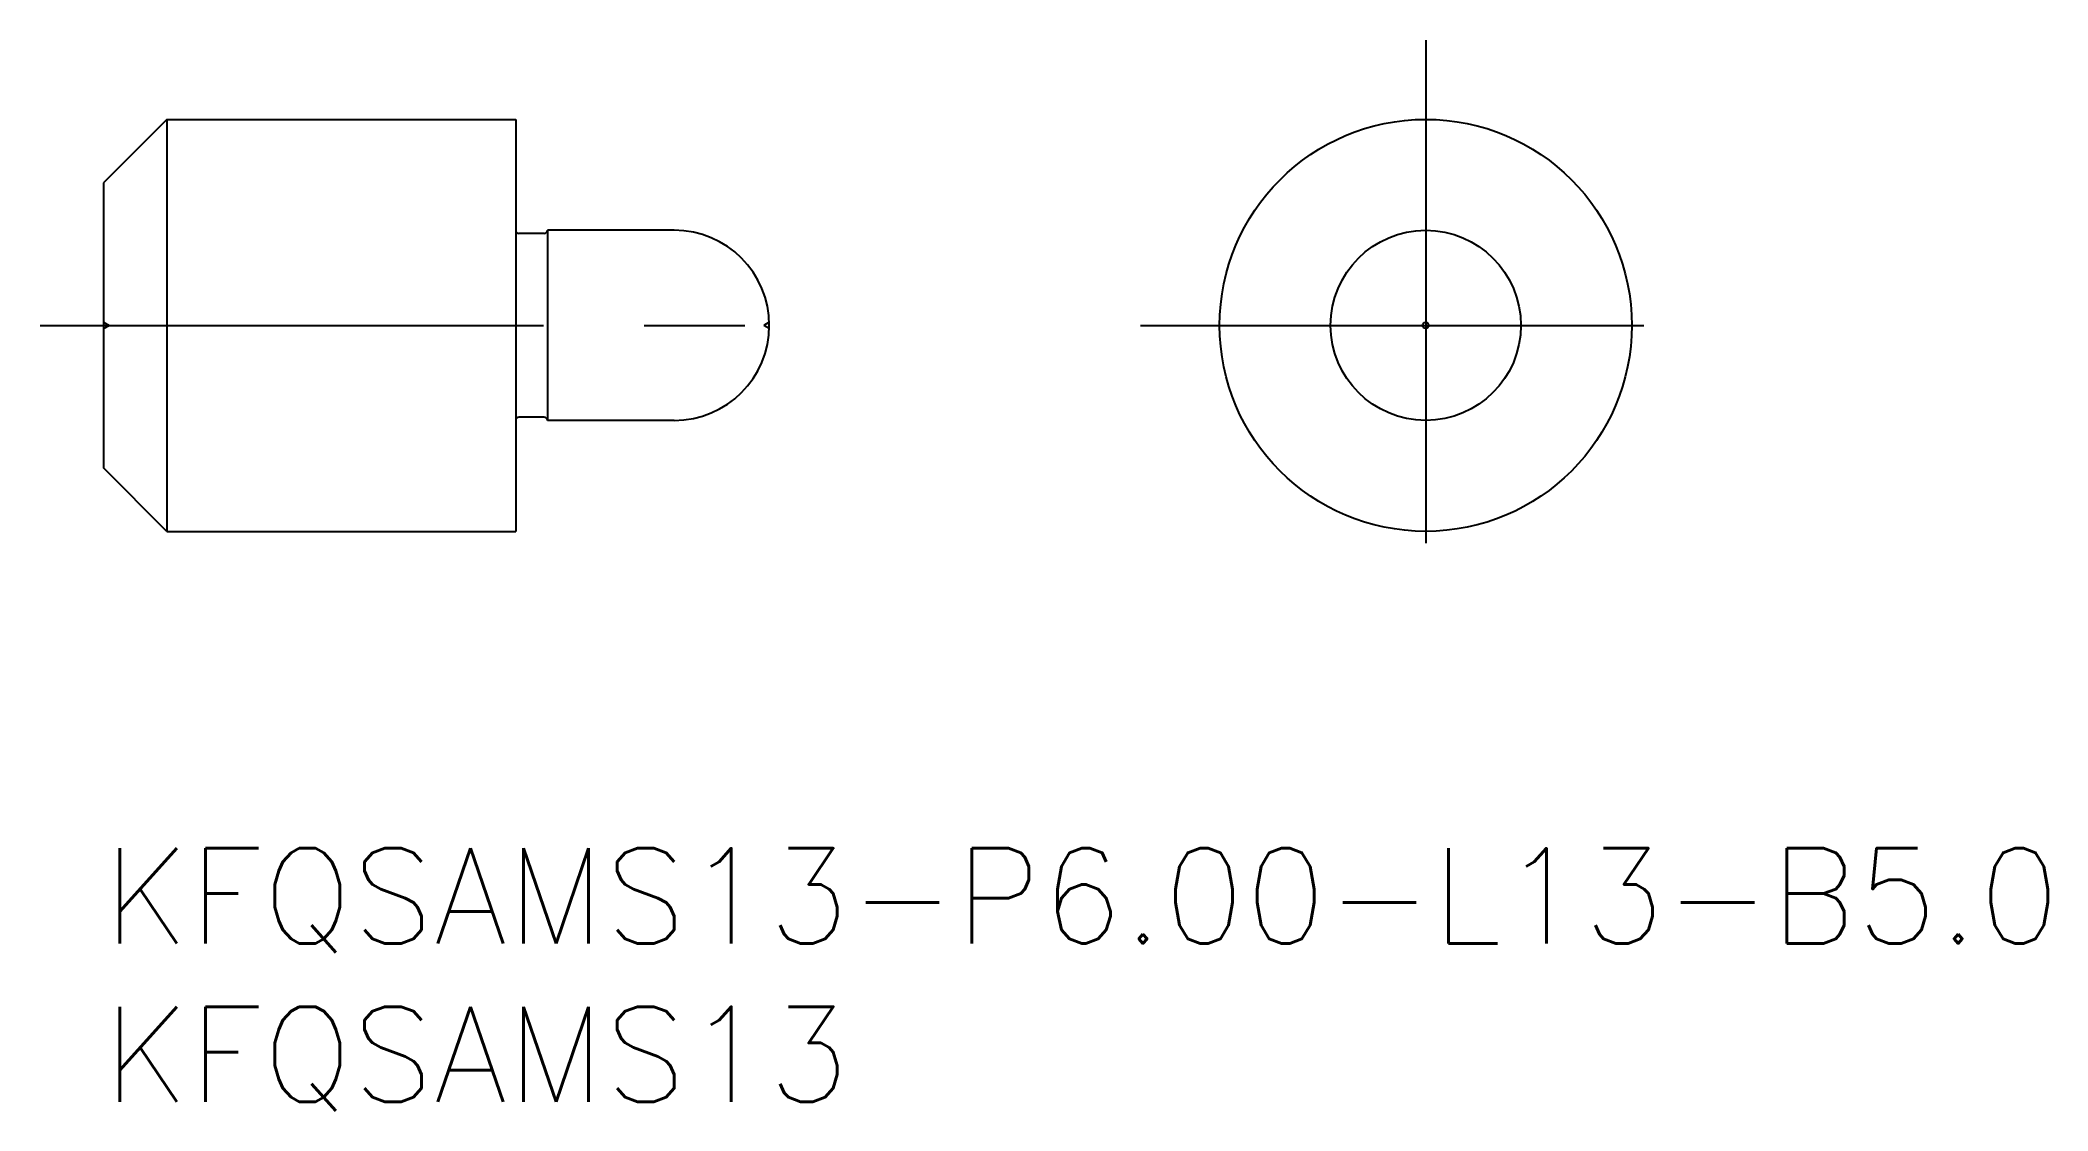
# Model space of a CAD drawing. Extents: x -2 to 61.3, y -8.3 to 25.5.
import ezdxf

# ---------------------------------------------------------------- set-up
doc = ezdxf.new("R2010")
doc.units = 0
doc.header["$LTSCALE"] = 0.5
doc.linetypes.add('CENTER', pattern=[50.8, 31.75, -6.35, 6.35, -6.35])
doc.linetypes.add('DASHED', pattern=[19.05, 12.7, -6.35])
for name, color, linetype in [('MSM_CENTER', 1, 'CENTER'), ('MSM_CONTINUOUS', 7, 'CONTINUOUS'), ('MSM_DASHED', 4, 'DASHED'), ('MSM_PART_NUMBER', 7, 'CONTINUOUS')]:
    doc.layers.add(name, color=color, linetype=linetype)
doc.styles.get("Standard").update_dxf_attribs({"font": 'txt.shx', "height": 3, "bigfont": 'bigfont.shx'})

# ---------------------------------------------------------------- blocks, each defined once
blk = doc.blocks.new('*U9')
at = {"layer": 'MSM_PART_NUMBER'}
blk.add_text('KFQSAMS13-P6.00-L13-B5.0', height=3, dxfattribs=at).set_placement((0, -3))
blk = doc.blocks.new('*U10')
at = {"layer": 'MSM_PART_NUMBER'}
blk.add_text('KFQSAMS13', height=3, dxfattribs=at).set_placement((0, -8))

msp = doc.modelspace()

# ---------------------------------------------------------------- linework, layer by layer
at = {"layer": 'MSM_CENTER'}
for p, q in [((41.705, 25.5), (41.705, 7.5)), ((-2, 16.5), (23, 16.5)), ((32.705, 16.5), (50.705, 16.5))]:
    msp.add_line(p, q, dxfattribs=at)
at = {"layer": 'MSM_CONTINUOUS'}
for p, q in [((2, 23), (0, 21)), ((2, 23), (13, 23)), ((2, 23), (2, 10)), ((13, 23), (13, 10)), ((0, 21), (0, 12)), ((13.9, 19.4), (13.1, 19.4)), ((14, 19.5), (14, 13.5)), ((18, 19.5), (14, 19.5)), ((13.9, 13.6), (13.1, 13.6)), ((18, 13.5), (14, 13.5)), ((2, 10), (0, 12)), ((2, 10), (13, 10))]:
    msp.add_line(p, q, dxfattribs=at)
for radius in [6.5, 3, 0.1]:
    msp.add_circle((41.705, 16.5), radius, dxfattribs=at)
for centre, radius, start, end in [((13.1, 19.5), 0.1, 180, 270), ((13.9, 19.5), 0.1, 270, 0), ((18, 16.5), 3, 270, 90), ((13.1, 13.5), 0.1, 90, 180), ((13.9, 13.5), 0.1, 0, 90)]:
    msp.add_arc(centre, radius, start, end, dxfattribs=at)
at = {"layer": 'MSM_DASHED'}
for p, q in [((0, 16.6), (0.173, 16.5)), ((0, 16.4), (0.173, 16.5)), ((20.998, 16.6), (20.825, 16.5)), ((20.998, 16.4), (20.825, 16.5))]:
    msp.add_line(p, q, dxfattribs=at)

# ---------------------------------------------------------------- block references
at = {"layer": 'MSM_CONTINUOUS'}
for name in ['*U9', '*U10']:
    msp.add_blockref(name, (0, 0), dxfattribs=at)

doc.saveas('drawing.dxf')
